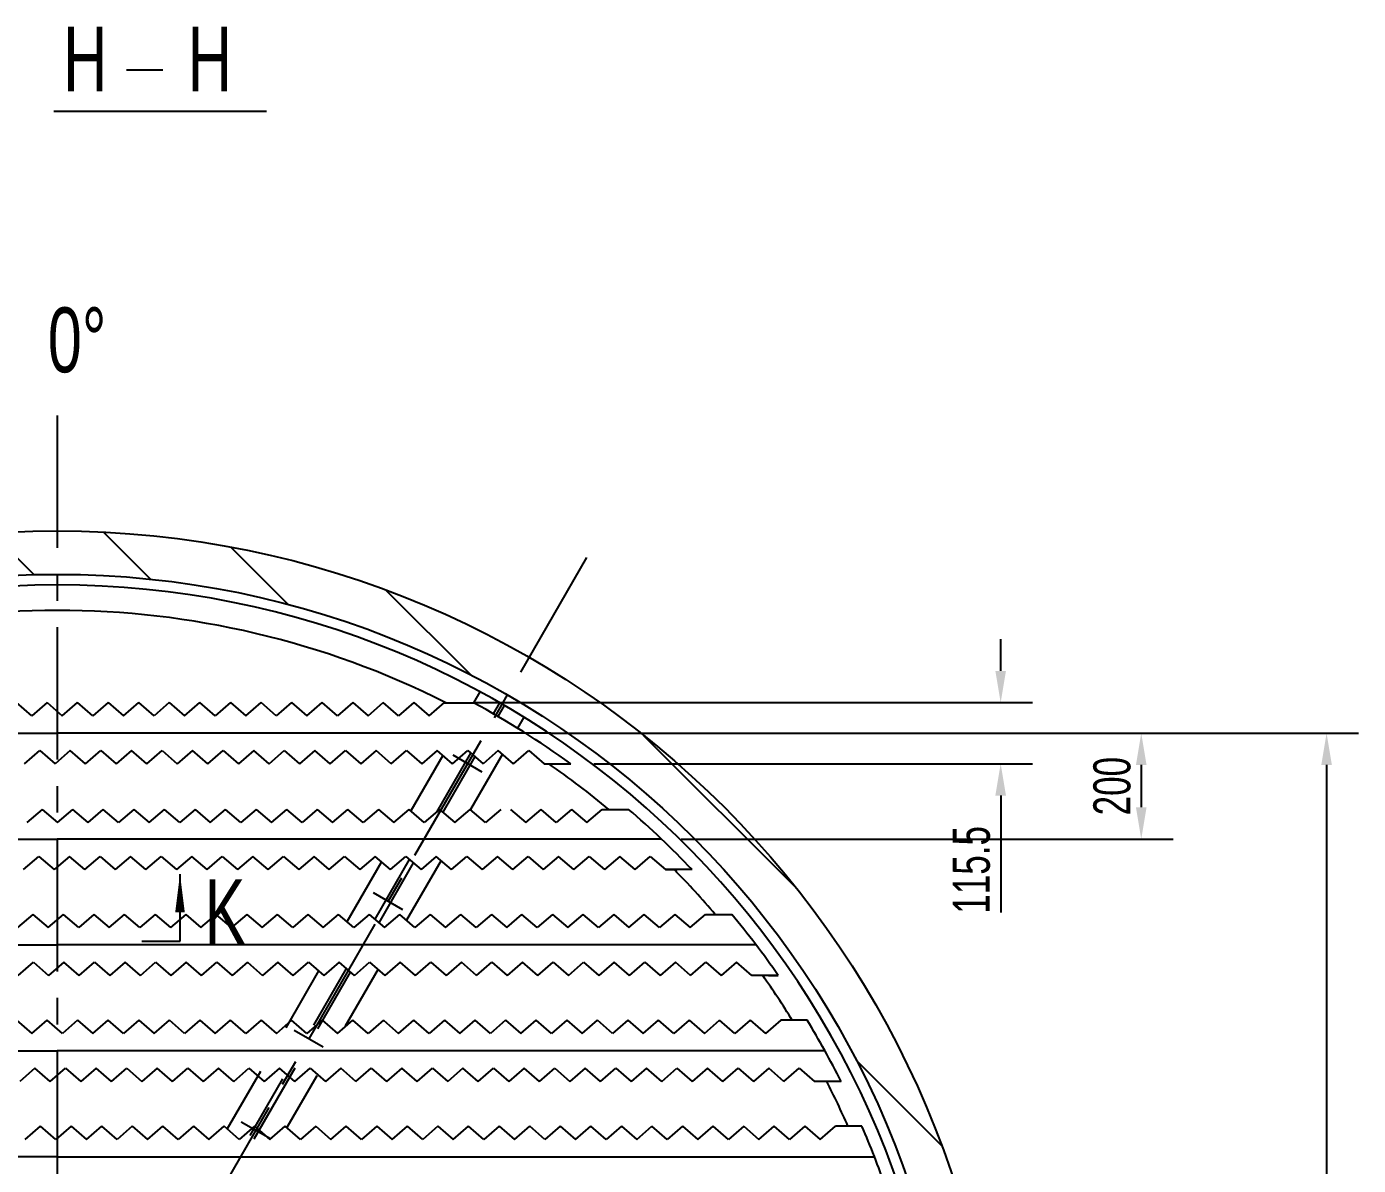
# Model space of a CAD drawing. Extents: x -2 to 23782, y -2 to 16822.
# Drawn here: x 17869 to 20384, y 6246 to 8397 of the extents above; entities that cross this region are included whole.
import ezdxf
from ezdxf.enums import TextEntityAlignment as Align

# ---------------------------------------------------------------- set-up
doc = ezdxf.new("R2010")
doc.units = 0
doc.header["$LTSCALE"] = 200
doc.header["$MEASUREMENT"] = 0
doc.linetypes.add('G', pattern=[2, 1.25, -0.25, 0.25, -0.25])
doc.layers.get('0').update_dxf_attribs({"linetype": 'CONTINUOUS'})
doc.layers.get('DEFPOINTS').update_dxf_attribs({"linetype": 'CONTINUOUS'})
for name, color, linetype in [('01', 7, 'CONTINUOUS'), ('02', 1, 'CONTINUOUS'), ('05', 4, 'G'), ('08', 1, 'CONTINUOUS'), ('11', 3, 'CONTINUOUS')]:
    doc.layers.add(name, color=color, linetype=linetype)
doc.styles.get("Standard").update_dxf_attribs({"font": 'thenor.shx', "width": 0.707, "bigfont": 'hztxt.shx'})
doc.dimstyles.new('INTE_CIR_CIR7', dxfattribs={"dimscale": 20, "dimtxt": 3.5, "dimasz": 3, "dimexe": 3, "dimexo": 0, "dimgap": 1, "dimtad": 1, "dimtoh": 1, "dimdec": 3, "dimdsep": 46, "dimtxsty": 'Standard', "dimcen": 0, "dimclrd": 1, "dimclre": 1, "dimclrt": 3, "dimadec": 0, "dimazin": 0, "dimtfac": 1, "dimtdec": 4, "dimtmove": 0, "dimatfit": 3, "dimfxl": 0, "dimtzin": 0, "dimarcsym": 0})

# ---------------------------------------------------------------- blocks, each defined once
blk = doc.blocks.new('*D356')
at = {"color": 1, "linetype": 'ByBlock'}
for p, q in [((19708.8, 7179.8), (19708.8, 7239.8)), ((18715.9, 7119.8), (19768.8, 7119.8)), ((18940.5, 7004.3), (19768.8, 7004.3)), ((19708.8, 6944.3), (19708.8, 6723.5))]:
    blk.add_line(p, q, dxfattribs=at)
for points in [[(19698.8, 7179.8), (19718.8, 7179.8), (19708.8, 7119.8)], [(19698.8, 6944.3), (19718.8, 6944.3), (19708.8, 7004.3)]]:
    blk.add_solid(points, dxfattribs=at)
at = {"layer": 'DEFPOINTS', "color": 0, "linetype": 'ByBlock'}
for p in [(18715.9, 7119.8), (18940.5, 7004.3), (19708.8, 7004.3)]:
    blk.add_point(p, dxfattribs=at)
at = {"color": 3, "linetype": 'ByBlock', "insert": (19653.8, 6803.9), "char_height": 70, "attachment_point": 5, "rotation": 90}
blk.add_mtext('115.5', dxfattribs=at)
blk = doc.blocks.new('*D357')
at = {"color": 1, "linetype": 'ByBlock'}
for p, q in [((18859.1, 7062), (20034.3, 7062)), ((19974.3, 7002), (19974.3, 6922)), ((19105.5, 6862), (20034.3, 6862))]:
    blk.add_line(p, q, dxfattribs=at)
for points in [[(19964.3, 7002), (19984.3, 7002), (19974.3, 7062)], [(19964.3, 6922), (19984.3, 6922), (19974.3, 6862)]]:
    blk.add_solid(points, dxfattribs=at)
at = {"layer": 'DEFPOINTS', "color": 0, "linetype": 'ByBlock'}
for p in [(18859.1, 7062), (19105.5, 6862), (19974.3, 6862)]:
    blk.add_point(p, dxfattribs=at)
at = {"color": 3, "linetype": 'ByBlock', "insert": (19919.3, 6962), "char_height": 70, "attachment_point": 5, "rotation": 90}
blk.add_mtext('200', dxfattribs=at)
blk = doc.blocks.new('*D358')
at = {"color": 1, "linetype": 'ByBlock'}
for p, q in [((18859.1, 7062), (20384.4, 7062)), ((20324.4, 7002), (20324.4, 4322)), ((18859.1, 4262), (20384.4, 4262))]:
    blk.add_line(p, q, dxfattribs=at)
for points in [[(20314.4, 7002), (20334.4, 7002), (20324.4, 7062)], [(20314.4, 4322), (20334.4, 4322), (20324.4, 4262)]]:
    blk.add_solid(points, dxfattribs=at)
at = {"layer": 'DEFPOINTS', "color": 0, "linetype": 'ByBlock'}
for p in [(18859.1, 7062), (18859.1, 4262), (20324.4, 4262)]:
    blk.add_point(p, dxfattribs=at)
at = {"color": 3, "linetype": 'ByBlock', "insert": (20265.9, 5662), "char_height": 70, "attachment_point": 5, "rotation": 90}
blk.add_mtext('200x14(=2800)', dxfattribs=at)

msp = doc.modelspace()

# ---------------------------------------------------------------- hatches: boundary and pattern name
at = {"layer": '02'}
h = msp.add_hatch(dxfattribs=at)
h.set_pattern_fill('ANSI31', color=256, scale=1200, angle=90, style=0)
edge = h.paths.add_edge_path(flags=16)
edge.add_arc((17926.8414, 5662.0495), 1700, 0, 360)
edge = h.paths.add_edge_path()
edge.add_arc((17926.8414, 5662.0495), 1782, 0, 360)

# ---------------------------------------------------------------- linework, layer by layer
at = {"layer": '01'}
for p, q in [((17878.7115, 7094.7995), (17849.8415, 7119.7995)), ((17907.5815, 7119.7995), (17878.7115, 7094.7995)), ((17907.5815, 7119.7995), (17936.4515, 7094.7995)), ((17936.4515, 7094.7995), (17965.3215, 7119.7995)), ((17994.1915, 7094.7995), (17965.3215, 7119.7995)), ((18023.0615, 7119.7995), (17994.1915, 7094.7995)), ((18023.0615, 7119.7995), (18051.9315, 7094.7995)), ((18051.9315, 7094.7995), (18080.8015, 7119.7995)), ((18109.6715, 7094.7995), (18080.8015, 7119.7995)), ((18138.5415, 7119.7995), (18109.6715, 7094.7995)), ((18138.5415, 7119.7995), (18167.4115, 7094.7995)), ((18167.4115, 7094.7995), (18196.2815, 7119.7995)), ((18225.1515, 7094.7995), (18196.2815, 7119.7995)), ((18254.0215, 7119.7995), (18225.1515, 7094.7995)), ((18254.0215, 7119.7995), (18282.8915, 7094.7995)), ((18282.8915, 7094.7995), (18311.7615, 7119.7995)), ((18340.6315, 7094.7995), (18311.7615, 7119.7995)), ((18369.5015, 7119.7995), (18340.6315, 7094.7995)), ((18369.5015, 7119.7995), (18398.3715, 7094.7995)), ((18398.3715, 7094.7995), (18427.2415, 7119.7995)), ((18456.1115, 7094.7995), (18427.2415, 7119.7995)), ((18484.9815, 7119.7995), (18456.1115, 7094.7995)), ((18484.9815, 7119.7995), (18513.8515, 7094.7995)), ((18513.8515, 7094.7995), (18542.7215, 7119.7995)), ((18571.5915, 7094.7995), (18542.7215, 7119.7995)), ((18600.4615, 7119.7995), (18571.5915, 7094.7995)), ((18600.4615, 7119.7995), (18629.3315, 7094.7995)), ((18629.3315, 7094.7995), (18658.2015, 7119.7995)), ((18658.3891, 7119.6371), (18712.9544, 7119.6371)), ((18724.9293, 7140.3782), (18712.9544, 7119.6371)), ((18762.5076, 7119.4658), (18750.5376, 7098.7331)), ((18771.1678, 7114.4658), (18759.1978, 7093.7331)), ((18808.0677, 7092.3782), (18796.0928, 7071.6371)), ((17042.2313, 7062.0495), (17926.8414, 7062.0495)), ((18859.1096, 7062.0495), (17926.8414, 7062.0495)), ((17865.0129, 7004.2995), (17893.8829, 7029.2995)), ((17893.8829, 7029.2995), (17922.7529, 7004.2995)), ((17951.6229, 7029.2995), (17922.7529, 7004.2995)), ((17980.4929, 7004.2995), (17951.6229, 7029.2995)), ((17980.4929, 7004.2995), (18009.3629, 7029.2995)), ((18009.3629, 7029.2995), (18038.2329, 7004.2995)), ((18067.1029, 7029.2995), (18038.2329, 7004.2995)), ((18095.9729, 7004.2995), (18067.1029, 7029.2995)), ((18095.9729, 7004.2995), (18124.8429, 7029.2995)), ((18124.8429, 7029.2995), (18153.7129, 7004.2995)), ((18182.5829, 7029.2995), (18153.7129, 7004.2995)), ((18211.4529, 7004.2995), (18182.5829, 7029.2995)), ((18211.4529, 7004.2995), (18240.3229, 7029.2995)), ((18240.3229, 7029.2995), (18269.1929, 7004.2995)), ((18298.0629, 7029.2995), (18269.1929, 7004.2995)), ((18326.9329, 7004.2995), (18298.0629, 7029.2995)), ((18326.9329, 7004.2995), (18355.8029, 7029.2995)), ((18355.8029, 7029.2995), (18384.6729, 7004.2995)), ((18413.5429, 7029.2995), (18384.6729, 7004.2995)), ((18442.4129, 7004.2995), (18413.5429, 7029.2995)), ((18442.4129, 7004.2995), (18471.2829, 7029.2995)), ((18471.2829, 7029.2995), (18500.1529, 7004.2995)), ((18529.0229, 7029.2995), (18500.1529, 7004.2995)), ((18557.8929, 7004.2995), (18529.0229, 7029.2995)), ((18557.8929, 7004.2995), (18586.7629, 7029.2995)), ((18586.7629, 7029.2995), (18615.6329, 7004.2995)), ((18655.3666, 7019.8921), (18594.8474, 6915.0699)), ((18644.5029, 7029.2995), (18615.6329, 7004.2995)), ((18707.7145, 7024.5614), (18643.3818, 6913.134)), ((18673.3729, 7004.2995), (18644.5029, 7029.2995)), ((18715.4127, 7017.8951), (18654.8936, 6913.0729)), ((18673.3729, 7004.2995), (18702.2429, 7029.2995)), ((18702.2429, 7029.2995), (18731.1129, 7004.2995)), ((18767.7607, 7022.5644), (18707.2415, 6917.7422)), ((18759.9829, 7029.2995), (18731.1129, 7004.2995)), ((18788.8529, 7004.2995), (18759.9829, 7029.2995)), ((18788.8529, 7004.2995), (18817.7229, 7029.2995)), ((18817.7229, 7029.2995), (18846.5929, 7004.2995)), ((18846.8414, 7004.2995), (18896.8414, 7004.2995)), ((17898.4825, 6918.0877), (17869.6125, 6893.0877)), ((17898.4825, 6918.0877), (17927.3525, 6893.0877)), ((17927.3525, 6893.0877), (17956.2225, 6918.0877)), ((17985.0925, 6893.0877), (17956.2225, 6918.0877)), ((17985.0925, 6893.0877), (18013.9625, 6918.0877)), ((18042.8325, 6893.0877), (18013.9625, 6918.0877)), ((18071.7025, 6918.0877), (18042.8325, 6893.0877)), ((18071.7025, 6918.0877), (18100.5725, 6893.0877)), ((18100.5725, 6893.0877), (18129.4425, 6918.0877)), ((18158.3125, 6893.0877), (18129.4425, 6918.0877)), ((18187.1825, 6918.0877), (18158.3125, 6893.0877)), ((18187.1825, 6918.0877), (18216.0525, 6893.0877)), ((18216.0525, 6893.0877), (18244.9225, 6918.0877)), ((18273.7925, 6893.0877), (18244.9225, 6918.0877)), ((18302.6625, 6918.0877), (18273.7925, 6893.0877)), ((18302.6625, 6918.0877), (18331.5325, 6893.0877)), ((18331.5325, 6893.0877), (18360.4025, 6918.0877)), ((18389.2725, 6893.0877), (18360.4025, 6918.0877)), ((18418.1425, 6918.0877), (18389.2725, 6893.0877)), ((18418.1425, 6918.0877), (18447.0125, 6893.0877)), ((18447.0125, 6893.0877), (18475.8825, 6918.0877)), ((18504.7525, 6893.0877), (18475.8825, 6918.0877)), ((18533.6225, 6918.0877), (18504.7525, 6893.0877)), ((18533.6225, 6918.0877), (18562.4925, 6893.0877)), ((18562.4925, 6893.0877), (18591.3625, 6918.0877)), ((18620.2325, 6893.0877), (18591.3625, 6918.0877)), ((18649.1025, 6918.0877), (18620.2325, 6893.0877)), ((18649.1025, 6918.0877), (18677.9725, 6893.0877)), ((18677.9725, 6893.0877), (18706.8425, 6918.0877)), ((18735.7125, 6893.0877), (18706.8425, 6918.0877)), ((18764.5825, 6918.0877), (18735.7125, 6893.0877)), ((18782.9282, 6918.0877), (18811.7982, 6893.0877)), ((18811.7982, 6893.0877), (18840.6682, 6918.0877)), ((18869.5382, 6893.0877), (18840.6682, 6918.0877)), ((18898.4082, 6918.0877), (18869.5382, 6893.0877)), ((18898.4082, 6918.0877), (18927.2782, 6893.0877)), ((18927.2782, 6893.0877), (18956.1482, 6918.0877)), ((18956.1482, 6918.0877), (19006.1482, 6918.0877)), ((16785.5548, 6862.0495), (17926.8414, 6862.0495)), ((19068.128, 6862.0495), (17926.8414, 6862.0495)), ((17863.3844, 6804.2995), (17892.2544, 6829.2995)), ((17892.2544, 6829.2995), (17921.1244, 6804.2995)), ((17949.9944, 6829.2995), (17921.1244, 6804.2995)), ((17978.8644, 6804.2995), (17949.9944, 6829.2995)), ((17978.8644, 6804.2995), (18007.7344, 6829.2995)), ((18007.7344, 6829.2995), (18036.6044, 6804.2995)), ((18065.4744, 6829.2995), (18036.6044, 6804.2995)), ((18094.3444, 6804.2995), (18065.4744, 6829.2995)), ((18094.3444, 6804.2995), (18123.2144, 6829.2995)), ((18123.2144, 6829.2995), (18152.0844, 6804.2995)), ((18180.9544, 6829.2995), (18152.0844, 6804.2995)), ((18209.8244, 6804.2995), (18180.9544, 6829.2995)), ((18209.8244, 6804.2995), (18238.6944, 6829.2995)), ((18238.6944, 6829.2995), (18267.5644, 6804.2995)), ((18296.4344, 6829.2995), (18267.5644, 6804.2995)), ((18325.3044, 6804.2995), (18296.4344, 6829.2995)), ((18325.3044, 6804.2995), (18354.1744, 6829.2995)), ((18354.1744, 6829.2995), (18383.0444, 6804.2995)), ((18411.9144, 6829.2995), (18383.0444, 6804.2995)), ((18440.7844, 6804.2995), (18411.9144, 6829.2995)), ((18440.7844, 6804.2995), (18469.6544, 6829.2995)), ((18469.6544, 6829.2995), (18498.5244, 6804.2995)), ((18539.3504, 6818.9462), (18474.1412, 6706.0006)), ((18527.3944, 6829.2995), (18498.5244, 6804.2995)), ((18591.6983, 6823.6155), (18526.4892, 6710.6699)), ((18556.2644, 6804.2995), (18527.3944, 6829.2995)), ((18599.3966, 6816.9492), (18534.1874, 6704.0036)), ((18556.2644, 6804.2995), (18585.1344, 6829.2995)), ((18585.1344, 6829.2995), (18614.0044, 6804.2995)), ((18651.7445, 6821.6185), (18586.5353, 6708.6729)), ((18642.8744, 6829.2995), (18614.0044, 6804.2995)), ((18671.7444, 6804.2995), (18642.8744, 6829.2995)), ((18671.7444, 6804.2995), (18700.6144, 6829.2995)), ((18700.6144, 6829.2995), (18729.4844, 6804.2995)), ((18758.3544, 6829.2995), (18729.4844, 6804.2995)), ((18787.2244, 6804.2995), (18758.3544, 6829.2995)), ((18787.2244, 6804.2995), (18816.0944, 6829.2995)), ((18816.0944, 6829.2995), (18844.9644, 6804.2995)), ((18873.8344, 6829.2995), (18844.9644, 6804.2995)), ((18902.7044, 6804.2995), (18873.8344, 6829.2995)), ((18902.7044, 6804.2995), (18931.5744, 6829.2995)), ((18931.5744, 6829.2995), (18960.4444, 6804.2995)), ((18989.3144, 6829.2995), (18960.4444, 6804.2995)), ((19018.1844, 6804.2995), (18989.3144, 6829.2995)), ((19018.1844, 6804.2995), (19047.0544, 6829.2995)), ((19047.0544, 6829.2995), (19075.9244, 6804.2995)), ((19125.9244, 6804.2995), (19075.9244, 6804.2995)), ((19075.9244, 6804.2995), (19097.6627, 6804.2995)), ((17880.8063, 6719.7995), (17851.9363, 6694.7995)), ((17880.8063, 6719.7995), (17909.6763, 6694.7995)), ((17909.6763, 6694.7995), (17938.5463, 6719.7995)), ((17967.4163, 6694.7995), (17938.5463, 6719.7995)), ((17996.2863, 6719.7995), (17967.4163, 6694.7995)), ((17996.2863, 6719.7995), (18025.1563, 6694.7995)), ((18025.1563, 6694.7995), (18054.0263, 6719.7995)), ((18082.8963, 6694.7995), (18054.0263, 6719.7995)), ((18111.7663, 6719.7995), (18082.8963, 6694.7995)), ((18111.7663, 6719.7995), (18140.6363, 6694.7995)), ((18169.5063, 6719.7995), (18140.6363, 6694.7995)), ((18169.5063, 6719.7995), (18198.3763, 6694.7995)), ((18198.3763, 6694.7995), (18227.2463, 6719.7995)), ((18256.1163, 6694.7995), (18227.2463, 6719.7995)), ((18284.9863, 6719.7995), (18256.1163, 6694.7995)), ((18284.9863, 6719.7995), (18313.8563, 6694.7995)), ((18313.8563, 6694.7995), (18342.7263, 6719.7995)), ((18371.5963, 6694.7995), (18342.7263, 6719.7995)), ((18400.4663, 6719.7995), (18371.5963, 6694.7995)), ((18400.4663, 6719.7995), (18429.3363, 6694.7995)), ((18429.3363, 6694.7995), (18458.2063, 6719.7995)), ((18487.0763, 6694.7995), (18458.2063, 6719.7995)), ((18515.9463, 6719.7995), (18487.0763, 6694.7995)), ((18515.9463, 6719.7995), (18544.8163, 6694.7995)), ((18544.8163, 6694.7995), (18573.6863, 6719.7995)), ((18602.5563, 6694.7995), (18573.6863, 6719.7995)), ((18631.4263, 6719.7995), (18602.5563, 6694.7995)), ((18631.4263, 6719.7995), (18660.2963, 6694.7995)), ((18660.2963, 6694.7995), (18689.1663, 6719.7995)), ((18718.0363, 6694.7995), (18689.1663, 6719.7995)), ((18746.9063, 6719.7995), (18718.0363, 6694.7995)), ((18746.9063, 6719.7995), (18775.7763, 6694.7995)), ((18775.7763, 6694.7995), (18804.6463, 6719.7995)), ((18833.5163, 6694.7995), (18804.6463, 6719.7995)), ((18862.3863, 6719.7995), (18833.5163, 6694.7995)), ((18862.3863, 6719.7995), (18891.2563, 6694.7995)), ((18891.2563, 6694.7995), (18920.1263, 6719.7995)), ((18948.9963, 6694.7995), (18920.1263, 6719.7995)), ((18977.8663, 6719.7995), (18948.9963, 6694.7995)), ((18977.8663, 6719.7995), (19006.7363, 6694.7995)), ((19006.7363, 6694.7995), (19035.6063, 6719.7995)), ((19064.4763, 6694.7995), (19035.6063, 6719.7995)), ((19093.3463, 6719.7995), (19064.4763, 6694.7995)), ((19093.3463, 6719.7995), (19122.2163, 6694.7995)), ((19122.2163, 6694.7995), (19151.0863, 6719.7995)), ((19151.0863, 6719.7995), (19201.0863, 6719.7995)), ((18086.6979, 6669.0475), (18158.7929, 6669.0475)), ((16606.7903, 6662.0495), (17926.8414, 6662.0495)), ((19246.8926, 6662.0495), (17926.8414, 6662.0495)), ((17852.9551, 6604.2995), (17881.8251, 6629.2995)), ((17881.8251, 6629.2995), (17910.6951, 6604.2995)), ((17939.5651, 6629.2995), (17910.6951, 6604.2995)), ((17968.4351, 6604.2995), (17939.5651, 6629.2995)), ((17968.4351, 6604.2995), (17997.3051, 6629.2995)), ((17997.3051, 6629.2995), (18026.1751, 6604.2995)), ((18055.0451, 6629.2995), (18026.1751, 6604.2995)), ((18083.9151, 6604.2995), (18055.0451, 6629.2995)), ((18083.9151, 6604.2995), (18112.7851, 6629.2995)), ((18112.7851, 6629.2995), (18141.6551, 6604.2995)), ((18170.5251, 6629.2995), (18141.6551, 6604.2995)), ((18199.3951, 6604.2995), (18170.5251, 6629.2995)), ((18199.3951, 6604.2995), (18228.2651, 6629.2995)), ((18228.2651, 6629.2995), (18257.1351, 6604.2995)), ((18286.0051, 6629.2995), (18257.1351, 6604.2995)), ((18286.0051, 6629.2995), (18314.8751, 6604.2995)), ((18343.7451, 6629.2995), (18314.8751, 6604.2995)), ((18372.6151, 6604.2995), (18343.7451, 6629.2995)), ((18372.6151, 6604.2995), (18401.4851, 6629.2995)), ((18401.4851, 6629.2995), (18430.3551, 6604.2995)), ((18472.7487, 6617.5888), (18410.8125, 6510.312)), ((18459.2251, 6629.2995), (18430.3551, 6604.2995)), ((18488.0951, 6604.2995), (18459.2251, 6629.2995)), ((18533.0266, 6615.9931), (18470.8586, 6508.315)), ((18488.0951, 6604.2995), (18516.9651, 6629.2995)), ((18516.9651, 6629.2995), (18545.8351, 6604.2995)), ((18574.7051, 6629.2995), (18545.8351, 6604.2995)), ((18603.5751, 6604.2995), (18574.7051, 6629.2995)), ((18603.5751, 6604.2995), (18632.4451, 6629.2995)), ((18632.4451, 6629.2995), (18661.3151, 6604.2995)), ((18690.1851, 6629.2995), (18661.3151, 6604.2995)), ((18719.0551, 6604.2995), (18690.1851, 6629.2995)), ((18719.0551, 6604.2995), (18747.9251, 6629.2995)), ((18747.9251, 6629.2995), (18776.7951, 6604.2995)), ((18805.6651, 6629.2995), (18776.7951, 6604.2995)), ((18834.5351, 6604.2995), (18805.6651, 6629.2995)), ((18834.5351, 6604.2995), (18863.4051, 6629.2995)), ((18863.4051, 6629.2995), (18892.2751, 6604.2995)), ((18892.2751, 6604.2995), (18921.1451, 6629.2995)), ((18921.1451, 6629.2995), (18950.0151, 6604.2995)), ((18978.8851, 6629.2995), (18950.0151, 6604.2995)), ((19007.7551, 6604.2995), (18978.8851, 6629.2995)), ((19007.7551, 6604.2995), (19036.6251, 6629.2995)), ((19036.6251, 6629.2995), (19065.4951, 6604.2995)), ((19094.3651, 6629.2995), (19065.4951, 6604.2995)), ((19123.2351, 6604.2995), (19094.3651, 6629.2995)), ((19123.2351, 6604.2995), (19152.1051, 6629.2995)), ((19152.1051, 6629.2995), (19180.9751, 6604.2995)), ((19209.8451, 6629.2995), (19180.9751, 6604.2995)), ((19238.7151, 6604.2995), (19209.8451, 6629.2995)), ((18420.4008, 6612.9195), (18358.4645, 6505.6427)), ((18480.447, 6610.9225), (18418.5107, 6503.6457)), ((19288.7151, 6604.2995), (19238.7151, 6604.2995)), ((19270.1429, 6604.2995), (19288.7151, 6604.2995)), ((17849.9571, 6519.7995), (17878.8271, 6494.7995)), ((17878.8271, 6494.7995), (17907.6971, 6519.7995)), ((17936.5671, 6494.7995), (17907.6971, 6519.7995)), ((17965.4371, 6519.7995), (17936.5671, 6494.7995)), ((17965.4371, 6519.7995), (17994.3071, 6494.7995)), ((17994.3071, 6494.7995), (18023.1771, 6519.7995)), ((18052.0471, 6494.7995), (18023.1771, 6519.7995)), ((18080.9171, 6519.7995), (18052.0471, 6494.7995)), ((18080.9171, 6519.7995), (18109.7871, 6494.7995)), ((18109.7871, 6494.7995), (18138.6571, 6519.7995)), ((18167.5271, 6494.7995), (18138.6571, 6519.7995)), ((18196.3971, 6519.7995), (18167.5271, 6494.7995)), ((18196.3971, 6519.7995), (18225.2671, 6494.7995)), ((18225.2671, 6494.7995), (18254.1371, 6519.7995)), ((18283.0071, 6494.7995), (18254.1371, 6519.7995)), ((18311.8771, 6519.7995), (18283.0071, 6494.7995)), ((18311.8771, 6519.7995), (18340.7471, 6494.7995)), ((18340.7471, 6494.7995), (18369.6171, 6519.7995)), ((18398.4871, 6494.7995), (18369.6171, 6519.7995)), ((18427.3571, 6519.7995), (18398.4871, 6494.7995)), ((18427.3571, 6519.7995), (18456.2271, 6494.7995)), ((18456.2271, 6494.7995), (18485.0971, 6519.7995)), ((18513.9671, 6494.7995), (18485.0971, 6519.7995)), ((18542.8371, 6519.7995), (18513.9671, 6494.7995)), ((18542.8371, 6519.7995), (18571.7071, 6494.7995)), ((18571.7071, 6494.7995), (18600.5771, 6519.7995)), ((18629.4471, 6494.7995), (18600.5771, 6519.7995)), ((18658.3171, 6519.7995), (18629.4471, 6494.7995)), ((18658.3171, 6519.7995), (18687.1871, 6494.7995)), ((18687.1871, 6494.7995), (18716.0571, 6519.7995)), ((18744.9271, 6494.7995), (18716.0571, 6519.7995)), ((18773.7971, 6519.7995), (18744.9271, 6494.7995)), ((18773.7971, 6519.7995), (18802.6671, 6494.7995)), ((18802.6671, 6494.7995), (18831.5371, 6519.7995)), ((18860.4071, 6494.7995), (18831.5371, 6519.7995)), ((18889.2771, 6519.7995), (18860.4071, 6494.7995)), ((18889.2771, 6519.7995), (18918.1471, 6494.7995)), ((18918.1471, 6494.7995), (18947.0171, 6519.7995)), ((18975.8871, 6494.7995), (18947.0171, 6519.7995)), ((19004.7571, 6519.7995), (18975.8871, 6494.7995)), ((19004.7571, 6519.7995), (19033.6271, 6494.7995)), ((19033.6271, 6494.7995), (19062.4971, 6519.7995)), ((19091.3671, 6494.7995), (19062.4971, 6519.7995)), ((19120.2371, 6519.7995), (19091.3671, 6494.7995)), ((19120.2371, 6519.7995), (19149.1071, 6494.7995)), ((19149.1071, 6494.7995), (19177.9771, 6519.7995)), ((19206.8471, 6494.7995), (19177.9771, 6519.7995)), ((19235.7171, 6519.7995), (19206.8471, 6494.7995)), ((19235.7171, 6519.7995), (19264.5871, 6494.7995)), ((19293.4571, 6519.7995), (19264.5871, 6494.7995)), ((19343.4571, 6519.7995), (19293.4571, 6519.7995)), ((16476.8293, 6462.0495), (17926.8414, 6462.0495)), ((19376.8535, 6462.0495), (17926.8414, 6462.0495)), ((17884.8768, 6429.2995), (17856.0068, 6404.2995)), ((17913.7468, 6404.2995), (17884.8768, 6429.2995)), ((17913.7468, 6404.2995), (17942.6168, 6429.2995)), ((17942.6168, 6429.2995), (17971.4868, 6404.2995)), ((18000.3568, 6429.2995), (17971.4868, 6404.2995)), ((18029.2268, 6404.2995), (18000.3568, 6429.2995)), ((18029.2268, 6404.2995), (18058.0968, 6429.2995)), ((18058.0968, 6429.2995), (18086.9668, 6404.2995)), ((18115.8368, 6429.2995), (18086.9668, 6404.2995)), ((18144.7068, 6404.2995), (18115.8368, 6429.2995)), ((18144.7068, 6404.2995), (18173.5768, 6429.2995)), ((18173.5768, 6429.2995), (18202.4468, 6404.2995)), ((18231.3168, 6429.2995), (18202.4468, 6404.2995)), ((18260.1868, 6404.2995), (18231.3168, 6429.2995)), ((18310.7577, 6423.0121), (18248.0711, 6314.4357)), ((18260.1868, 6404.2995), (18289.0568, 6429.2995)), ((18289.0568, 6429.2995), (18317.9268, 6404.2995)), ((18375.4154, 6429.0024), (18298.2792, 6295.3987)), ((18346.7968, 6429.2995), (18317.9268, 6404.2995)), ((18375.6668, 6404.2995), (18346.7968, 6429.2995)), ((18416.981, 6414.9962), (18360.4652, 6317.1079)), ((18375.6668, 6404.2995), (18404.5368, 6429.2995)), ((18404.5368, 6429.2995), (18433.4068, 6404.2995)), ((18462.2768, 6429.2995), (18433.4068, 6404.2995)), ((18491.1468, 6404.2995), (18462.2768, 6429.2995)), ((18491.1468, 6404.2995), (18520.0168, 6429.2995)), ((18520.0168, 6429.2995), (18548.8868, 6404.2995)), ((18577.7568, 6429.2995), (18548.8868, 6404.2995)), ((18606.6268, 6404.2995), (18577.7568, 6429.2995)), ((18606.6268, 6404.2995), (18635.4968, 6429.2995)), ((18635.4968, 6429.2995), (18664.3668, 6404.2995)), ((18693.2368, 6429.2995), (18664.3668, 6404.2995)), ((18722.1068, 6404.2995), (18693.2368, 6429.2995)), ((18722.1068, 6404.2995), (18750.9768, 6429.2995)), ((18750.9768, 6429.2995), (18779.8468, 6404.2995)), ((18808.7168, 6429.2995), (18779.8468, 6404.2995)), ((18837.5868, 6404.2995), (18808.7168, 6429.2995)), ((18837.5868, 6404.2995), (18866.4568, 6429.2995)), ((18866.4568, 6429.2995), (18895.3268, 6404.2995)), ((18924.1968, 6429.2995), (18895.3268, 6404.2995)), ((18953.0668, 6404.2995), (18924.1968, 6429.2995)), ((18953.0668, 6404.2995), (18981.9368, 6429.2995)), ((18981.9368, 6429.2995), (19010.8068, 6404.2995)), ((19039.6768, 6429.2995), (19010.8068, 6404.2995)), ((19068.5468, 6404.2995), (19039.6768, 6429.2995)), ((19068.5468, 6404.2995), (19097.4168, 6429.2995)), ((19097.4168, 6429.2995), (19126.2868, 6404.2995)), ((19155.1568, 6429.2995), (19126.2868, 6404.2995)), ((19184.0268, 6404.2995), (19155.1568, 6429.2995)), ((19184.0268, 6404.2995), (19212.8968, 6429.2995)), ((19212.8968, 6429.2995), (19241.7668, 6404.2995)), ((19270.6368, 6429.2995), (19241.7668, 6404.2995)), ((19299.5068, 6404.2995), (19270.6368, 6429.2995)), ((19299.5068, 6404.2995), (19328.3768, 6429.2995)), ((19328.3768, 6429.2995), (19357.2468, 6404.2995)), ((18352.3234, 6409.0059), (18290.581, 6302.065)), ((19407.2468, 6404.2995), (19357.2468, 6404.2995)), ((17866.5669, 6294.7995), (17895.4369, 6319.7995)), ((17924.3069, 6294.7995), (17895.4369, 6319.7995)), ((17953.1769, 6319.7995), (17924.3069, 6294.7995)), ((17953.1769, 6319.7995), (17982.0469, 6294.7995)), ((17982.0469, 6294.7995), (18010.9169, 6319.7995)), ((18039.7869, 6294.7995), (18010.9169, 6319.7995)), ((18068.6569, 6319.7995), (18039.7869, 6294.7995)), ((18068.6569, 6319.7995), (18097.5269, 6294.7995)), ((18097.5269, 6294.7995), (18126.3969, 6319.7995)), ((18155.2669, 6294.7995), (18126.3969, 6319.7995)), ((18184.1369, 6319.7995), (18155.2669, 6294.7995)), ((18184.1369, 6319.7995), (18213.0069, 6294.7995)), ((18213.0069, 6294.7995), (18241.8769, 6319.7995)), ((18270.7469, 6294.7995), (18241.8769, 6319.7995)), ((18299.6169, 6319.7995), (18270.7469, 6294.7995)), ((18299.6169, 6319.7995), (18328.4869, 6294.7995)), ((18328.4869, 6294.7995), (18357.3569, 6319.7995)), ((18386.2269, 6294.7995), (18357.3569, 6319.7995)), ((18415.0969, 6319.7995), (18386.2269, 6294.7995)), ((18415.0969, 6319.7995), (18443.9669, 6294.7995)), ((18443.9669, 6294.7995), (18472.8369, 6319.7995)), ((18501.7069, 6294.7995), (18472.8369, 6319.7995)), ((18530.5769, 6319.7995), (18501.7069, 6294.7995)), ((18530.5769, 6319.7995), (18559.4469, 6294.7995)), ((18559.4469, 6294.7995), (18588.3169, 6319.7995)), ((18617.1869, 6294.7995), (18588.3169, 6319.7995)), ((18646.0569, 6319.7995), (18617.1869, 6294.7995)), ((18646.0569, 6319.7995), (18674.9269, 6294.7995)), ((18674.9269, 6294.7995), (18703.7969, 6319.7995)), ((18732.6669, 6294.7995), (18703.7969, 6319.7995)), ((18761.5369, 6319.7995), (18732.6669, 6294.7995)), ((18761.5369, 6319.7995), (18790.4069, 6294.7995)), ((18790.4069, 6294.7995), (18819.2769, 6319.7995)), ((18848.1469, 6294.7995), (18819.2769, 6319.7995)), ((18877.0169, 6319.7995), (18848.1469, 6294.7995)), ((18877.0169, 6319.7995), (18905.8869, 6294.7995)), ((18905.8869, 6294.7995), (18934.7569, 6319.7995)), ((18963.6269, 6294.7995), (18934.7569, 6319.7995)), ((18992.4969, 6319.7995), (18963.6269, 6294.7995)), ((18992.4969, 6319.7995), (19021.3669, 6294.7995)), ((19021.3669, 6294.7995), (19050.2369, 6319.7995)), ((19079.1069, 6294.7995), (19050.2369, 6319.7995)), ((19107.9769, 6319.7995), (19079.1069, 6294.7995)), ((19107.9769, 6319.7995), (19136.8469, 6294.7995)), ((19136.8469, 6294.7995), (19165.7169, 6319.7995)), ((19194.5869, 6294.7995), (19165.7169, 6319.7995)), ((19223.4569, 6319.7995), (19194.5869, 6294.7995)), ((19223.4569, 6319.7995), (19252.3269, 6294.7995)), ((19252.3269, 6294.7995), (19281.1969, 6319.7995)), ((19310.0669, 6294.7995), (19281.1969, 6319.7995)), ((19338.9369, 6319.7995), (19310.0669, 6294.7995)), ((19338.9369, 6319.7995), (19367.8069, 6294.7995)), ((19367.8069, 6294.7995), (19396.6769, 6319.7995)), ((19446.6769, 6319.7995), (19396.6769, 6319.7995)), ((17926.8414, 6262.0495), (16383.2952, 6262.0495)), ((17926.8414, 6262.0495), (19470.3877, 6262.0495))]:
    msp.add_line(p, q, dxfattribs=at)
for radius in [1782, 1700]:
    msp.add_circle((17926.8414, 5662.0495), radius, dxfattribs=at)
for radius, start, end in [(1680, 1.6372451, 178.3627549), (1632, 63.2691886, 116.7308114), (1656.0601, 54.1455964, 61.6609196), (1632, 50.3207871, 55.3315215), (1656.0601, 43.6094884, 49.3277123), (1632, 40.4008446, 44.4196304), (1656.0601, 34.6784943, 39.6960476), (1632, 31.7074387, 35.2650072), (1656.0601, 26.6284058, 31.1945857), (1632, 23.7679289, 27.0527131), (1656.0601, 19.1130895, 23.4018557)]:
    msp.add_arc((17926.8414, 5662.0495), radius, start, end, dxfattribs=at)
at = {"layer": '02'}
msp.add_line((18158.7929, 6669.0475), (18158.7929, 6795.933), dxfattribs=at)
msp.add_lwpolyline([(18158.7929, 6795.933, 0, 18, 0), (18158.7929, 6723.933, 0, 0, 0)], format="xyseb", dxfattribs=at)
at = {"layer": '05'}
for p, q in [((17926.8414, 7662.0495), (17926.8414, 3662.0495)), ((18926.8414, 7394.1003), (17926.8414, 5662.0495)), ((18729.43, 6988.4607), (18674.4609, 7020.1971)), ((18579.43, 6728.653), (18524.4609, 6760.3894)), ((18429.43, 6468.8454), (18374.4609, 6500.5818)), ((18329.43, 6295.6403), (18274.4609, 6327.3767))]:
    msp.add_line(p, q, dxfattribs=at)
at = {"layer": '08'}
for p, q in [((18057.4559, 8315.3299), (18126.0836, 8315.3299)), ((17920.2002, 8236.9981), (18322.1629, 8236.9981))]:
    msp.add_line(p, q, dxfattribs=at)

# ---------------------------------------------------------------- texts
at = {"layer": '11', "width": 0.707}
for s, p in [('H', (17937.9926, 8237.4031)), ('H', (18173.2879, 8237.4031)), ('0%%d', (17909.0393, 7706.9905)), ('K', (18205.2806, 6627.0346))]:
    msp.add_text(s, height=122.5, dxfattribs=at).set_placement(p, align=Align.BOTTOM_LEFT)

# ---------------------------------------------------------------- dimensions: what is measured, and where the dimension line sits
at = {"layer": '08'}
for base, p1, p2, picture, middle in [((19708.7866, 7004.2995), (18715.9415, 7119.7995), (18940.4927, 7004.2995), '*D356', (19653.7866, 6803.8866)), ((19974.2792, 6862.0495), (18859.1096, 7062.0495), (19105.4525, 6862.0495), '*D357', (19919.2723, 6962.0495))]:
    dim = msp.add_linear_dim(base=base, p1=p1, p2=p2, angle=90, dimstyle='INTE_CIR_CIR7', override={"dimtoh": 0, "dimtofl": 0, "dimatfit": 0}, dxfattribs=at)
    dim.commit()
    dim.dimension.update_dxf_attribs({"geometry": picture, "text_midpoint": middle})
dim = msp.add_linear_dim(base=(20324.3913, 4262.0495), p1=(18859.1096, 7062.0495), p2=(18859.1096, 4262.0495), angle=90, text='200x14(=2800)', dimstyle='INTE_CIR_CIR7', override={"dimtoh": 0, "dimtofl": 0, "dimatfit": 0}, dxfattribs=at)
dim.commit()
dim.dimension.update_dxf_attribs({"geometry": '*D358', "text_midpoint": (20265.8913, 5662.0495)})

doc.saveas('drawing.dxf')
